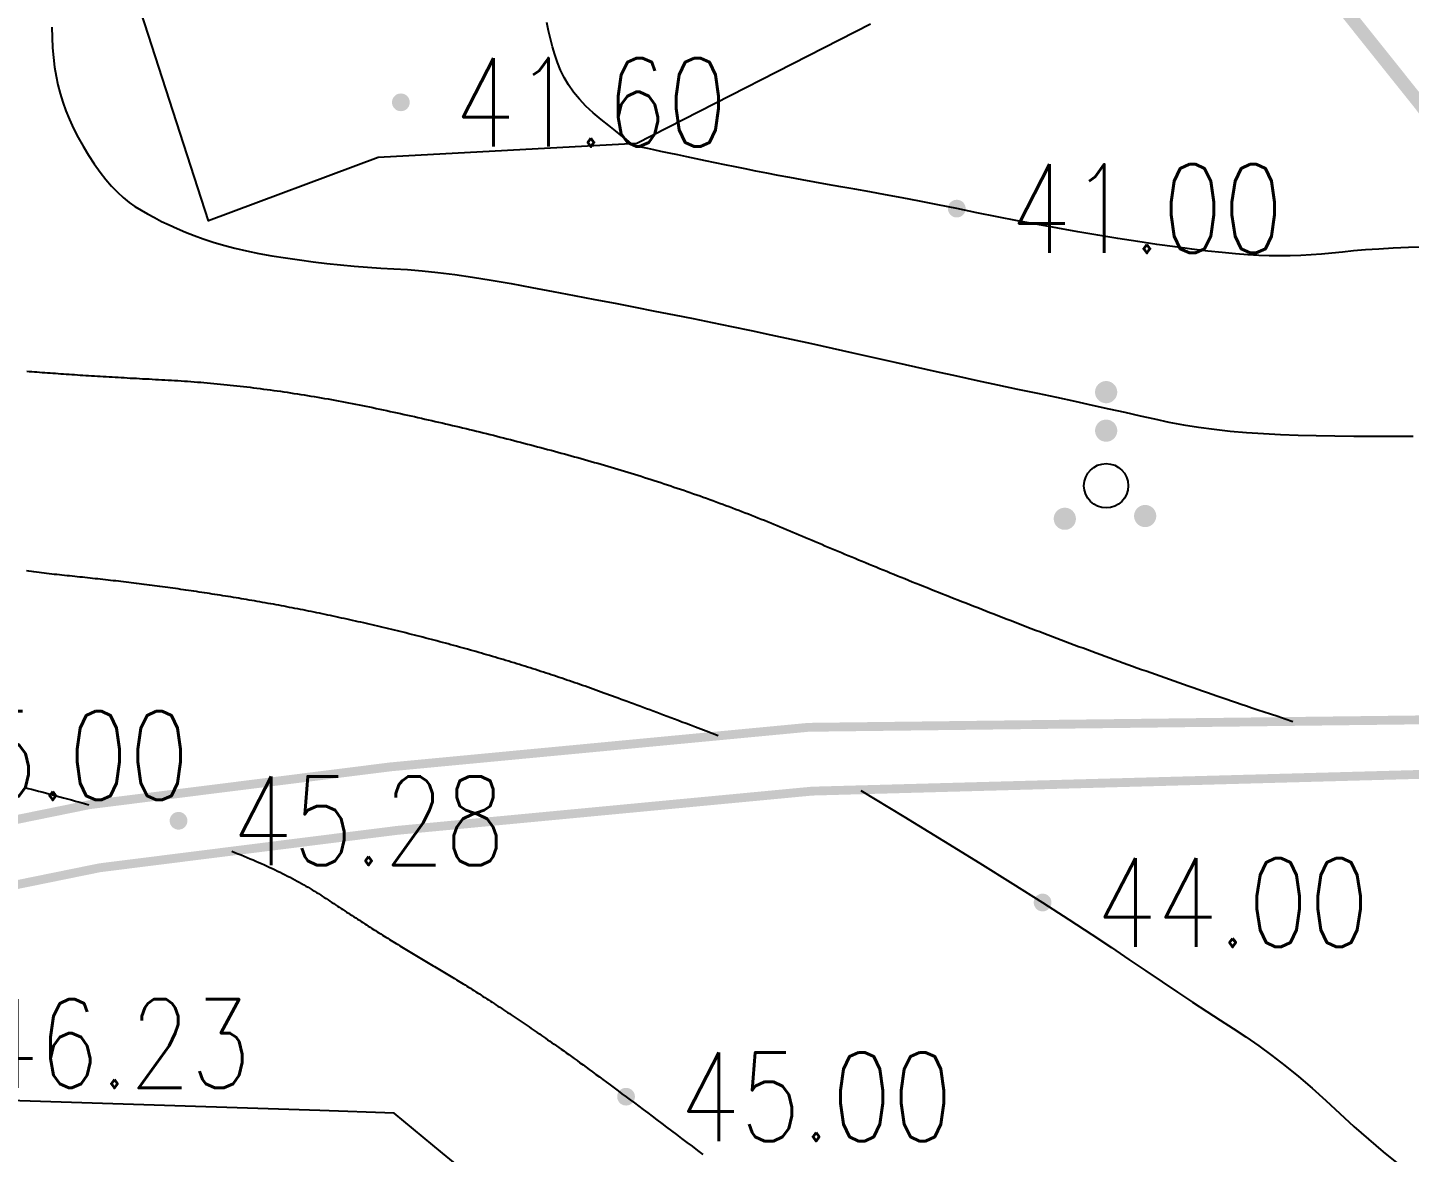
# Model space of a CAD drawing. Extents: x 39624947 to 39626627, y 3418539 to 3418836.
# Drawn here: x 39625580.69 to 39625611.85, y 3418723.91 to 3418749.28 of the extents above; entities that cross this region are included whole.
import ezdxf
from ezdxf.enums import TextEntityAlignment as Align

# ---------------------------------------------------------------- set-up
doc = ezdxf.new("R2010")
doc.units = 0
doc.linetypes.add('X3', pattern=[5, 4, -1])
doc.layers.get('0').update_dxf_attribs({"linetype": 'CONTINUOUS'})
for name, color, linetype in [('DLSS', 4, 'CONTINUOUS'), ('GCD', 7, 'CONTINUOUS'), ('PUB_WALL', 9, 'CONTINUOUS')]:
    doc.layers.add(name, color=color, linetype=linetype)
doc.styles.add('HZ', font='rs.shx', dxfattribs={"width": 0.8, "bigfont": 'hztxt.shx'})

# ---------------------------------------------------------------- blocks, each defined once
blk = doc.blocks.new('GC160')
at = {"const_width": 0.25}
for points in [[(1.584, 3.353, 1), (1.834, 3.353, 1)], [(1.584, 2.484, 1), (1.834, 2.484, 1)], [(0.652, 0.496, 1), (0.902, 0.496, 1)], [(2.464, 0.558, 1), (2.714, 0.558, 1)]]:
    blk.add_lwpolyline(points, format="xyb", close=True, dxfattribs=at)
blk.add_circle((1.709, 1.242), 0.5)
blk = doc.blocks.new('GC200')
at = {"linetype": 'Continuous', "const_width": 0.2, "flags": 128}
blk.add_lwpolyline([(-0.1, 0, 1), (0.1, 0, 1)], format="xyb", close=True, dxfattribs=at)
blk = doc.blocks.new('111133333777777')
at = {"layer": 'GCD', "linetype": 'Continuous'}
blk.add_lwpolyline([(39623353.772, 3418717.391), (39623334.155, 3418717.254), (39623331.952, 3418716.497), (39623331.608, 3418715.259), (39623332.102, 3418714.634), (39623336.307, 3418714.413), (39623354.364, 3418714.413), (39623365.131, 3418714.433), (39623366.639, 3418714.533), (39623367.09, 3418715.499), (39623366.349, 3418716.111), (39623365.253, 3418717.013), (39623363.577, 3418717.077)], close=True, dxfattribs=at)
at = {"layer": 'PUB_WALL', "color": 252, "ltscale": 0.01}
for points, elevation in [([(39623357.536, 3418741.52), (39623357.541, 3418741.282), (39623357.553, 3418741.053), (39623357.573, 3418740.831), (39623357.599, 3418740.618), (39623357.633, 3418740.412), (39623357.674, 3418740.214), (39623357.723, 3418740.02), (39623357.783, 3418739.824), (39623357.854, 3418739.628), (39623357.935, 3418739.43), (39623358.027, 3418739.231), (39623358.129, 3418739.03), (39623358.242, 3418738.829), (39623358.366, 3418738.626), (39623358.494, 3418738.431), (39623358.624, 3418738.249), (39623358.754, 3418738.083), (39623358.884, 3418737.931), (39623359.015, 3418737.794), (39623359.147, 3418737.672), (39623359.279, 3418737.564), (39623359.411, 3418737.471), (39623359.548, 3418737.386), (39623359.694, 3418737.302), (39623359.848, 3418737.219), (39623360.01, 3418737.136), (39623360.181, 3418737.055), (39623360.361, 3418736.974), (39623360.548, 3418736.894), (39623360.745, 3418736.816), (39623360.952, 3418736.739), (39623361.174, 3418736.666), (39623361.41, 3418736.597), (39623361.661, 3418736.532), (39623361.926, 3418736.471), (39623362.205, 3418736.414), (39623362.498, 3418736.36), (39623362.806, 3418736.31), (39623363.12, 3418736.265), (39623363.431, 3418736.223), (39623363.74, 3418736.186), (39623364.047, 3418736.154), (39623364.351, 3418736.125), (39623364.653, 3418736.101), (39623364.953, 3418736.081), (39623365.25, 3418736.066), (39623365.558, 3418736.048), (39623365.889, 3418736.02), (39623366.244, 3418735.982), (39623366.621, 3418735.934), (39623367.022, 3418735.877), (39623367.446, 3418735.81), (39623367.893, 3418735.733), (39623368.364, 3418735.646), (39623368.843, 3418735.555), (39623369.314, 3418735.464), (39623369.779, 3418735.375), (39623370.237, 3418735.286), (39623370.688, 3418735.199), (39623371.132, 3418735.112), (39623371.569, 3418735.026), (39623371.999, 3418734.941), (39623372.428, 3418734.855), (39623372.864, 3418734.766), (39623373.305, 3418734.674), (39623373.752, 3418734.579), (39623374.206, 3418734.481), (39623374.665, 3418734.381), (39623375.13, 3418734.277), (39623375.601, 3418734.17), (39623376.073, 3418734.062), (39623376.544, 3418733.956), (39623377.012, 3418733.852), (39623377.477, 3418733.749), (39623377.94, 3418733.647), (39623378.401, 3418733.547), (39623378.86, 3418733.449), (39623379.316, 3418733.352), (39623379.762, 3418733.257), (39623380.191, 3418733.166), (39623380.603, 3418733.077), (39623380.997, 3418732.991), (39623381.375, 3418732.908), (39623381.735, 3418732.828), (39623382.078, 3418732.751), (39623382.404, 3418732.677), (39623382.726, 3418732.608), (39623383.057, 3418732.546), (39623383.398, 3418732.491), (39623383.749, 3418732.444), (39623384.109, 3418732.404), (39623384.478, 3418732.371), (39623384.857, 3418732.346), (39623385.246, 3418732.328), (39623385.644, 3418732.315), (39623386.051, 3418732.304), (39623386.468, 3418732.296), (39623386.895, 3418732.291), (39623387.331, 3418732.288), (39623387.777, 3418732.287), (39623388.232, 3418732.289)], 42), ([(39623388.5, 3418736.556), (39623388.128, 3418736.544), (39623387.781, 3418736.529), (39623387.458, 3418736.511), (39623387.161, 3418736.49), (39623386.888, 3418736.467), (39623386.641, 3418736.44), (39623386.405, 3418736.415), (39623386.17, 3418736.394), (39623385.934, 3418736.378), (39623385.699, 3418736.367), (39623385.463, 3418736.36), (39623385.228, 3418736.358), (39623384.992, 3418736.361), (39623384.756, 3418736.368), (39623384.507, 3418736.381), (39623384.232, 3418736.402), (39623383.93, 3418736.43), (39623383.602, 3418736.465), (39623383.247, 3418736.508), (39623382.866, 3418736.559), (39623382.458, 3418736.616), (39623382.024, 3418736.682), (39623381.576, 3418736.752), (39623381.126, 3418736.826), (39623380.675, 3418736.902), (39623380.222, 3418736.982), (39623379.768, 3418737.065), (39623379.312, 3418737.151), (39623378.854, 3418737.239), (39623378.395, 3418737.331), (39623377.944, 3418737.423), (39623377.513, 3418737.508), (39623377.101, 3418737.589), (39623376.709, 3418737.665), (39623376.336, 3418737.736), (39623375.982, 3418737.801), (39623375.647, 3418737.862), (39623375.332, 3418737.917), (39623375.031, 3418737.969), (39623374.739, 3418738.021), (39623374.456, 3418738.072), (39623374.181, 3418738.123), (39623373.916, 3418738.173), (39623373.66, 3418738.222), (39623373.412, 3418738.271), (39623373.174, 3418738.318), (39623372.943, 3418738.366), (39623372.716, 3418738.412), (39623372.494, 3418738.458), (39623372.277, 3418738.503), (39623372.064, 3418738.547), (39623371.856, 3418738.591), (39623371.653, 3418738.634), (39623371.455, 3418738.676), (39623371.271, 3418738.715), (39623371.112, 3418738.749), (39623370.977, 3418738.777), (39623370.867, 3418738.801), (39623370.781, 3418738.819), (39623370.72, 3418738.832), (39623370.683, 3418738.84), (39623370.671, 3418738.842), (39623370.671, 3418738.842), (39623370.671, 3418738.842), (39623370.671, 3418738.842), (39623370.671, 3418738.842), (39623370.671, 3418738.842), (39623370.671, 3418738.842), (39623370.671, 3418738.842), (39623370.671, 3418738.842), (39623370.671, 3418738.842), (39623370.671, 3418738.842), (39623370.671, 3418738.842), (39623370.671, 3418738.842), (39623370.671, 3418738.842), (39623370.671, 3418738.842), (39623370.671, 3418738.842), (39623370.671, 3418738.842), (39623370.671, 3418738.842), (39623370.671, 3418738.842), (39623370.671, 3418738.842), (39623370.671, 3418738.842), (39623370.671, 3418738.842), (39623370.671, 3418738.842), (39623370.671, 3418738.842), (39623370.671, 3418738.842), (39623370.671, 3418738.842), (39623370.671, 3418738.842), (39623370.671, 3418738.842), (39623370.671, 3418738.842), (39623370.671, 3418738.842), (39623370.671, 3418738.842), (39623370.671, 3418738.842), (39623370.671, 3418738.842), (39623370.671, 3418738.842), (39623370.671, 3418738.842), (39623370.671, 3418738.842), (39623370.671, 3418738.842), (39623370.671, 3418738.842), (39623370.671, 3418738.842), (39623370.671, 3418738.842), (39623370.671, 3418738.842), (39623370.671, 3418738.842), (39623370.671, 3418738.842), (39623370.671, 3418738.842), (39623370.671, 3418738.842), (39623370.671, 3418738.842), (39623370.671, 3418738.842), (39623370.671, 3418738.842), (39623370.671, 3418738.842), (39623370.659, 3418738.852), (39623370.624, 3418738.88), (39623370.566, 3418738.926), (39623370.484, 3418738.991), (39623370.378, 3418739.074), (39623370.25, 3418739.176), (39623370.097, 3418739.296), (39623369.922, 3418739.435), (39623369.743, 3418739.585), (39623369.579, 3418739.738), (39623369.432, 3418739.894), (39623369.301, 3418740.053), (39623369.186, 3418740.216), (39623369.087, 3418740.381), (39623369.004, 3418740.55), (39623368.937, 3418740.722), (39623368.881, 3418740.897), (39623368.829, 3418741.074), (39623368.781, 3418741.254), (39623368.738, 3418741.436), (39623368.699, 3418741.621)], 41), ([(39623356.971, 3418733.755), (39623357.028, 3418733.75), (39623357.085, 3418733.746), (39623357.143, 3418733.741), (39623357.201, 3418733.737), (39623357.259, 3418733.733), (39623357.318, 3418733.728), (39623357.377, 3418733.724), (39623357.436, 3418733.719), (39623357.496, 3418733.715), (39623357.556, 3418733.711), (39623357.616, 3418733.707), (39623357.677, 3418733.702), (39623357.738, 3418733.698), (39623357.799, 3418733.694), (39623357.861, 3418733.69), (39623357.923, 3418733.685), (39623357.985, 3418733.681), (39623358.048, 3418733.677), (39623358.111, 3418733.673), (39623358.174, 3418733.669), (39623358.238, 3418733.665), (39623358.302, 3418733.66), (39623358.366, 3418733.656), (39623358.431, 3418733.652), (39623358.496, 3418733.648), (39623358.562, 3418733.644), (39623358.628, 3418733.64), (39623358.694, 3418733.636), (39623358.76, 3418733.632), (39623358.827, 3418733.628), (39623358.894, 3418733.624), (39623358.962, 3418733.621), (39623359.03, 3418733.617), (39623359.098, 3418733.613), (39623359.166, 3418733.609), (39623359.235, 3418733.605), (39623359.304, 3418733.601), (39623359.374, 3418733.598), (39623359.444, 3418733.594), (39623359.514, 3418733.59), (39623359.584, 3418733.586), (39623359.655, 3418733.583), (39623359.727, 3418733.579), (39623359.798, 3418733.575), (39623359.87, 3418733.571), (39623359.942, 3418733.567), (39623360.014, 3418733.563), (39623360.086, 3418733.559), (39623360.159, 3418733.555), (39623360.232, 3418733.551), (39623360.305, 3418733.546), (39623360.378, 3418733.542), (39623360.451, 3418733.537), (39623360.525, 3418733.532), (39623360.598, 3418733.527), (39623360.672, 3418733.522), (39623360.745, 3418733.516), (39623360.819, 3418733.51), (39623360.893, 3418733.504), (39623360.967, 3418733.498), (39623361.041, 3418733.492), (39623361.115, 3418733.485), (39623361.189, 3418733.479), (39623361.263, 3418733.472), (39623361.338, 3418733.464), (39623361.412, 3418733.457), (39623361.486, 3418733.449), (39623361.561, 3418733.442), (39623361.636, 3418733.434), (39623361.711, 3418733.425), (39623361.785, 3418733.417), (39623361.86, 3418733.408), (39623361.935, 3418733.4), (39623362.011, 3418733.391), (39623362.086, 3418733.381), (39623362.161, 3418733.372), (39623362.237, 3418733.362), (39623362.312, 3418733.353), (39623362.388, 3418733.343), (39623362.463, 3418733.332), (39623362.539, 3418733.322), (39623362.615, 3418733.311), (39623362.691, 3418733.301), (39623362.767, 3418733.29), (39623362.843, 3418733.278), (39623362.919, 3418733.267), (39623362.996, 3418733.255), (39623363.072, 3418733.243), (39623363.149, 3418733.231), (39623363.225, 3418733.219), (39623363.302, 3418733.207), (39623363.379, 3418733.194), (39623363.455, 3418733.181), (39623363.532, 3418733.168), (39623363.609, 3418733.155), (39623363.686, 3418733.141), (39623363.764, 3418733.128), (39623363.841, 3418733.114), (39623363.918, 3418733.1), (39623363.996, 3418733.085), (39623364.073, 3418733.071), (39623364.151, 3418733.056), (39623364.229, 3418733.041), (39623364.307, 3418733.026), (39623364.385, 3418733.011), (39623364.463, 3418732.996), (39623364.541, 3418732.98), (39623364.619, 3418732.964), (39623364.697, 3418732.948), (39623364.775, 3418732.932), (39623364.853, 3418732.916), (39623364.932, 3418732.899), (39623365.01, 3418732.883), (39623365.088, 3418732.866), (39623365.166, 3418732.849), (39623365.245, 3418732.832), (39623365.323, 3418732.815), (39623365.401, 3418732.798), (39623365.479, 3418732.781), (39623365.557, 3418732.764), (39623365.635, 3418732.746), (39623365.713, 3418732.729), (39623365.791, 3418732.711), (39623365.869, 3418732.694), (39623365.947, 3418732.676), (39623366.025, 3418732.658), (39623366.103, 3418732.641), (39623366.18, 3418732.623), (39623366.258, 3418732.605), (39623366.335, 3418732.587), (39623366.413, 3418732.569), (39623366.491, 3418732.551), (39623366.568, 3418732.532), (39623366.645, 3418732.514), (39623366.723, 3418732.496), (39623366.8, 3418732.477), (39623366.877, 3418732.459), (39623366.954, 3418732.44), (39623367.032, 3418732.421), (39623367.109, 3418732.403), (39623367.186, 3418732.384), (39623367.263, 3418732.365), (39623367.34, 3418732.346), (39623367.417, 3418732.327), (39623367.493, 3418732.308), (39623367.57, 3418732.289), (39623367.647, 3418732.269), (39623367.724, 3418732.25), (39623367.8, 3418732.23), (39623367.877, 3418732.211), (39623367.954, 3418732.191), (39623368.03, 3418732.172), (39623368.107, 3418732.152), (39623368.183, 3418732.132), (39623368.259, 3418732.112), (39623368.336, 3418732.092), (39623368.412, 3418732.072), (39623368.488, 3418732.052), (39623368.564, 3418732.032), (39623368.64, 3418732.012), (39623368.717, 3418731.991), (39623368.793, 3418731.971), (39623368.869, 3418731.95), (39623368.944, 3418731.93), (39623369.02, 3418731.909), (39623369.096, 3418731.888), (39623369.172, 3418731.868), (39623369.248, 3418731.847), (39623369.323, 3418731.826), (39623369.399, 3418731.805), (39623369.475, 3418731.784), (39623369.55, 3418731.762), (39623369.626, 3418731.741), (39623369.701, 3418731.72), (39623369.776, 3418731.698), (39623369.852, 3418731.677), (39623369.927, 3418731.655), (39623370.002, 3418731.633), (39623370.077, 3418731.611), (39623370.152, 3418731.589), (39623370.227, 3418731.567), (39623370.302, 3418731.544), (39623370.377, 3418731.522), (39623370.452, 3418731.499), (39623370.527, 3418731.476), (39623370.601, 3418731.454), (39623370.676, 3418731.43), (39623370.75, 3418731.407), (39623370.825, 3418731.384), (39623370.899, 3418731.36), (39623370.973, 3418731.337), (39623371.048, 3418731.313), (39623371.122, 3418731.289), (39623371.196, 3418731.265), (39623371.27, 3418731.241), (39623371.344, 3418731.216), (39623371.418, 3418731.192), (39623371.492, 3418731.167), (39623371.565, 3418731.142), (39623371.639, 3418731.117), (39623371.713, 3418731.092), (39623371.786, 3418731.067), (39623371.86, 3418731.042), (39623371.933, 3418731.016), (39623372.007, 3418730.991), (39623372.08, 3418730.965), (39623372.153, 3418730.939), (39623372.226, 3418730.913), (39623372.299, 3418730.887), (39623372.372, 3418730.86), (39623372.445, 3418730.834), (39623372.518, 3418730.807), (39623372.591, 3418730.78), (39623372.664, 3418730.754), (39623372.737, 3418730.726), (39623372.809, 3418730.699), (39623372.882, 3418730.672), (39623372.954, 3418730.644), (39623373.027, 3418730.617), (39623373.099, 3418730.589), (39623373.171, 3418730.561), (39623373.244, 3418730.533), (39623373.316, 3418730.505), (39623373.388, 3418730.476), (39623373.46, 3418730.448), (39623373.532, 3418730.419), (39623373.604, 3418730.391), (39623373.675, 3418730.362), (39623373.747, 3418730.333), (39623373.819, 3418730.303), (39623373.89, 3418730.274), (39623373.962, 3418730.244), (39623374.033, 3418730.215), (39623374.105, 3418730.185), (39623374.176, 3418730.155), (39623374.248, 3418730.125), (39623374.319, 3418730.095), (39623374.391, 3418730.065), (39623374.463, 3418730.034), (39623374.535, 3418730.004), (39623374.607, 3418729.973), (39623374.679, 3418729.942), (39623374.752, 3418729.911), (39623374.825, 3418729.88), (39623374.898, 3418729.849), (39623374.971, 3418729.818), (39623375.045, 3418729.787), (39623375.12, 3418729.755), (39623375.194, 3418729.724), (39623375.27, 3418729.692), (39623375.345, 3418729.661), (39623375.421, 3418729.629), (39623375.497, 3418729.597), (39623375.574, 3418729.565), (39623375.651, 3418729.533), (39623375.729, 3418729.501), (39623375.807, 3418729.468), (39623375.885, 3418729.436), (39623375.964, 3418729.404), (39623376.043, 3418729.371), (39623376.122, 3418729.338), (39623376.202, 3418729.306), (39623376.282, 3418729.273), (39623376.363, 3418729.24), (39623376.444, 3418729.207), (39623376.525, 3418729.174), (39623376.607, 3418729.14), (39623376.689, 3418729.107), (39623376.772, 3418729.074), (39623376.855, 3418729.04), (39623376.938, 3418729.006), (39623377.022, 3418728.973), (39623377.106, 3418728.939), (39623377.191, 3418728.905), (39623377.276, 3418728.871), (39623377.361, 3418728.837), (39623377.447, 3418728.803), (39623377.533, 3418728.768), (39623377.619, 3418728.734), (39623377.706, 3418728.699), (39623377.794, 3418728.665), (39623377.881, 3418728.63), (39623377.969, 3418728.595), (39623378.058, 3418728.56), (39623378.147, 3418728.525), (39623378.236, 3418728.49), (39623378.326, 3418728.455), (39623378.416, 3418728.42), (39623378.506, 3418728.384), (39623378.597, 3418728.349), (39623378.688, 3418728.313), (39623378.78, 3418728.278), (39623378.872, 3418728.242), (39623378.964, 3418728.206), (39623379.057, 3418728.17), (39623379.15, 3418728.134), (39623379.244, 3418728.098), (39623379.338, 3418728.061), (39623379.432, 3418728.025), (39623379.527, 3418727.988), (39623379.622, 3418727.952), (39623379.717, 3418727.915), (39623379.813, 3418727.879), (39623379.909, 3418727.842), (39623380.006, 3418727.805), (39623380.103, 3418727.769), (39623380.2, 3418727.732), (39623380.298, 3418727.695), (39623380.396, 3418727.658), (39623380.494, 3418727.621), (39623380.592, 3418727.584), (39623380.691, 3418727.547), (39623380.791, 3418727.51), (39623380.89, 3418727.473), (39623380.99, 3418727.436), (39623381.09, 3418727.399), (39623381.191, 3418727.362), (39623381.292, 3418727.325), (39623381.393, 3418727.288), (39623381.494, 3418727.251), (39623381.596, 3418727.214), (39623381.698, 3418727.177), (39623381.801, 3418727.14), (39623381.904, 3418727.102), (39623382.007, 3418727.065), (39623382.111, 3418727.028), (39623382.214, 3418726.991), (39623382.319, 3418726.954), (39623382.423, 3418726.916), (39623382.528, 3418726.879), (39623382.633, 3418726.842), (39623382.738, 3418726.805), (39623382.844, 3418726.767), (39623382.95, 3418726.73), (39623383.057, 3418726.693), (39623383.164, 3418726.655), (39623383.271, 3418726.618), (39623383.378, 3418726.581), (39623383.486, 3418726.543), (39623383.594, 3418726.506), (39623383.702, 3418726.468), (39623383.811, 3418726.431), (39623383.92, 3418726.393), (39623384.03, 3418726.356), (39623384.139, 3418726.318), (39623384.249, 3418726.281), (39623384.36, 3418726.243), (39623384.475, 3418726.204), (39623384.598, 3418726.163), (39623384.731, 3418726.118), (39623384.872, 3418726.071), (39623385.021, 3418726.021), (39623385.18, 3418725.968), (39623385.347, 3418725.912), (39623385.523, 3418725.853)], 43), ([(39623376, 3418741.587), (39623370.731, 3418738.895), (39623364.894, 3418738.578), (39623361.071, 3418737.144), (39623358.673, 3418744.58), (39623356.432, 3418748.613), (39623353.815, 3418748.942), (39623351.358, 3418750.67), (39623342.439, 3418741.296), (39623327.952, 3418730.783), (39623328.738, 3418725.369), (39623330.273, 3418722.417), (39623325.046, 3418718.565)], 51.487)]:
    blk.add_lwpolyline(points, dxfattribs=dict(at, elevation=elevation))
for points in [[(39623372.563, 3418725.527), (39623372.424, 3418725.581), (39623372.292, 3418725.631), (39623372.168, 3418725.679), (39623372.051, 3418725.723), (39623371.941, 3418725.765), (39623371.839, 3418725.804), (39623371.745, 3418725.839), (39623371.658, 3418725.872), (39623371.576, 3418725.904), (39623371.494, 3418725.935), (39623371.413, 3418725.965), (39623371.333, 3418725.995), (39623371.254, 3418726.025), (39623371.176, 3418726.054), (39623371.099, 3418726.083), (39623371.022, 3418726.112), (39623370.947, 3418726.14), (39623370.872, 3418726.168), (39623370.799, 3418726.195), (39623370.726, 3418726.222), (39623370.654, 3418726.249), (39623370.583, 3418726.275), (39623370.513, 3418726.301), (39623370.444, 3418726.326), (39623370.376, 3418726.351), (39623370.309, 3418726.376), (39623370.242, 3418726.4), (39623370.177, 3418726.424), (39623370.112, 3418726.448), (39623370.048, 3418726.471), (39623369.986, 3418726.494), (39623369.924, 3418726.516), (39623369.863, 3418726.538), (39623369.802, 3418726.56), (39623369.741, 3418726.581), (39623369.681, 3418726.603), (39623369.622, 3418726.624), (39623369.562, 3418726.645), (39623369.504, 3418726.665), (39623369.445, 3418726.686), (39623369.387, 3418726.706), (39623369.329, 3418726.726), (39623369.27, 3418726.747), (39623369.212, 3418726.767), (39623369.153, 3418726.787), (39623369.094, 3418726.807), (39623369.035, 3418726.826), (39623368.976, 3418726.846), (39623368.917, 3418726.866), (39623368.858, 3418726.886), (39623368.799, 3418726.905), (39623368.74, 3418726.925), (39623368.68, 3418726.944), (39623368.621, 3418726.964), (39623368.561, 3418726.983), (39623368.501, 3418727.002), (39623368.441, 3418727.022), (39623368.382, 3418727.041), (39623368.322, 3418727.06), (39623368.261, 3418727.079), (39623368.201, 3418727.098), (39623368.141, 3418727.117), (39623368.08, 3418727.135), (39623368.02, 3418727.154), (39623367.959, 3418727.173), (39623367.898, 3418727.191), (39623367.838, 3418727.21), (39623367.777, 3418727.228), (39623367.716, 3418727.247), (39623367.655, 3418727.265), (39623367.593, 3418727.283), (39623367.532, 3418727.302), (39623367.471, 3418727.32), (39623367.409, 3418727.338), (39623367.347, 3418727.356), (39623367.286, 3418727.374), (39623367.224, 3418727.392), (39623367.162, 3418727.409), (39623367.1, 3418727.427), (39623367.038, 3418727.445), (39623366.976, 3418727.462), (39623366.913, 3418727.48), (39623366.851, 3418727.497), (39623366.788, 3418727.515), (39623366.726, 3418727.532), (39623366.663, 3418727.549), (39623366.6, 3418727.566), (39623366.537, 3418727.583), (39623366.474, 3418727.601), (39623366.411, 3418727.618), (39623366.348, 3418727.634), (39623366.285, 3418727.651), (39623366.221, 3418727.668), (39623366.158, 3418727.685), (39623366.094, 3418727.701), (39623366.03, 3418727.718), (39623365.967, 3418727.734), (39623365.903, 3418727.751), (39623365.839, 3418727.767), (39623365.775, 3418727.783), (39623365.712, 3418727.8), (39623365.648, 3418727.816), (39623365.584, 3418727.832), (39623365.52, 3418727.848), (39623365.456, 3418727.863), (39623365.392, 3418727.879), (39623365.329, 3418727.895), (39623365.265, 3418727.91), (39623365.201, 3418727.926), (39623365.138, 3418727.941), (39623365.074, 3418727.956), (39623365.011, 3418727.971), (39623364.948, 3418727.986), (39623364.885, 3418728.001), (39623364.821, 3418728.016), (39623364.758, 3418728.031), (39623364.695, 3418728.045), (39623364.632, 3418728.06), (39623364.569, 3418728.074), (39623364.507, 3418728.089), (39623364.444, 3418728.103), (39623364.381, 3418728.117), (39623364.319, 3418728.131), (39623364.256, 3418728.145), (39623364.194, 3418728.159), (39623364.131, 3418728.173), (39623364.069, 3418728.186), (39623364.006, 3418728.2), (39623363.944, 3418728.213), (39623363.882, 3418728.227), (39623363.82, 3418728.24), (39623363.758, 3418728.253), (39623363.696, 3418728.266), (39623363.634, 3418728.279), (39623363.572, 3418728.292), (39623363.511, 3418728.304), (39623363.449, 3418728.317), (39623363.387, 3418728.33), (39623363.326, 3418728.342), (39623363.264, 3418728.354), (39623363.203, 3418728.367), (39623363.142, 3418728.379), (39623363.08, 3418728.391), (39623363.019, 3418728.403), (39623362.958, 3418728.415), (39623362.897, 3418728.426), (39623362.836, 3418728.438), (39623362.775, 3418728.45), (39623362.714, 3418728.461), (39623362.653, 3418728.473), (39623362.593, 3418728.484), (39623362.532, 3418728.495), (39623362.471, 3418728.506), (39623362.411, 3418728.517), (39623362.35, 3418728.528), (39623362.29, 3418728.539), (39623362.23, 3418728.549), (39623362.169, 3418728.56), (39623362.109, 3418728.57), (39623362.049, 3418728.581), (39623361.989, 3418728.591), (39623361.929, 3418728.601), (39623361.869, 3418728.611), (39623361.809, 3418728.621), (39623361.749, 3418728.631), (39623361.69, 3418728.641), (39623361.63, 3418728.651), (39623361.57, 3418728.661), (39623361.511, 3418728.67), (39623361.451, 3418728.68), (39623361.391, 3418728.689), (39623361.332, 3418728.699), (39623361.272, 3418728.708), (39623361.213, 3418728.717), (39623361.153, 3418728.727), (39623361.094, 3418728.736), (39623361.035, 3418728.745), (39623360.975, 3418728.754), (39623360.916, 3418728.763), (39623360.857, 3418728.772), (39623360.797, 3418728.781), (39623360.738, 3418728.789), (39623360.679, 3418728.798), (39623360.62, 3418728.807), (39623360.561, 3418728.815), (39623360.502, 3418728.824), (39623360.443, 3418728.832), (39623360.384, 3418728.841), (39623360.325, 3418728.849), (39623360.266, 3418728.857), (39623360.207, 3418728.865), (39623360.148, 3418728.873), (39623360.089, 3418728.881), (39623360.03, 3418728.889), (39623359.971, 3418728.897), (39623359.913, 3418728.905), (39623359.854, 3418728.913), (39623359.795, 3418728.921), (39623359.737, 3418728.928), (39623359.678, 3418728.936), (39623359.62, 3418728.943), (39623359.561, 3418728.951), (39623359.503, 3418728.958), (39623359.444, 3418728.965), (39623359.386, 3418728.973), (39623359.327, 3418728.98), (39623359.269, 3418728.987), (39623359.211, 3418728.994), (39623359.152, 3418729.001), (39623359.094, 3418729.008), (39623359.036, 3418729.015), (39623358.978, 3418729.022), (39623358.919, 3418729.028), (39623358.861, 3418729.035), (39623358.803, 3418729.041), (39623358.745, 3418729.048), (39623358.687, 3418729.054), (39623358.629, 3418729.061), (39623358.571, 3418729.067), (39623358.513, 3418729.073), (39623358.455, 3418729.08), (39623358.398, 3418729.086), (39623358.34, 3418729.092), (39623358.282, 3418729.098), (39623358.224, 3418729.104), (39623358.167, 3418729.11), (39623358.109, 3418729.116), (39623358.051, 3418729.122), (39623357.994, 3418729.128), (39623357.936, 3418729.134), (39623357.879, 3418729.14), (39623357.821, 3418729.146), (39623357.764, 3418729.152), (39623357.706, 3418729.158), (39623357.649, 3418729.165), (39623357.591, 3418729.171), (39623357.534, 3418729.178), (39623357.477, 3418729.184), (39623357.419, 3418729.191), (39623357.362, 3418729.198), (39623357.305, 3418729.205), (39623357.248, 3418729.212), (39623357.19, 3418729.219), (39623357.133, 3418729.226), (39623357.076, 3418729.234), (39623357.019, 3418729.241), (39623356.962, 3418729.249)], [(39623356.927, 3418724.36), (39623357.003, 3418724.34), (39623357.08, 3418724.321), (39623357.157, 3418724.301), (39623357.234, 3418724.281), (39623357.313, 3418724.261), (39623357.391, 3418724.24), (39623357.47, 3418724.219), (39623357.55, 3418724.198), (39623357.63, 3418724.177), (39623357.713, 3418724.155), (39623357.798, 3418724.131), (39623357.886, 3418724.107), (39623357.977, 3418724.082), (39623358.072, 3418724.056), (39623358.169, 3418724.029), (39623358.269, 3418724.001), (39623358.373, 3418723.972)], [(39623375.78, 3418724.294), (39623376.751, 3418723.705), (39623377.646, 3418723.158), (39623378.466, 3418722.653), (39623379.21, 3418722.189), (39623379.879, 3418721.767), (39623380.472, 3418721.386), (39623380.989, 3418721.048), (39623381.43, 3418720.751), (39623381.826, 3418720.481), (39623382.207, 3418720.223), (39623382.573, 3418719.976), (39623382.924, 3418719.742), (39623383.26, 3418719.52), (39623383.581, 3418719.31), (39623383.887, 3418719.112), (39623384.178, 3418718.925), (39623384.463, 3418718.738), (39623384.753, 3418718.535), (39623385.047, 3418718.318), (39623385.345, 3418718.086), (39623385.648, 3418717.839), (39623385.955, 3418717.577), (39623386.266, 3418717.301), (39623386.581, 3418717.009), (39623386.901, 3418716.714), (39623387.228, 3418716.424), (39623387.562, 3418716.141), (39623387.902, 3418715.864)], [(39623361.595, 3418722.926), (39623361.666, 3418722.897), (39623361.737, 3418722.869), (39623361.807, 3418722.84), (39623361.875, 3418722.812), (39623361.943, 3418722.784), (39623362.009, 3418722.756), (39623362.075, 3418722.728), (39623362.139, 3418722.7), (39623362.203, 3418722.672), (39623362.266, 3418722.644), (39623362.328, 3418722.616), (39623362.389, 3418722.588), (39623362.45, 3418722.56), (39623362.509, 3418722.532), (39623362.569, 3418722.504), (39623362.627, 3418722.476), (39623362.684, 3418722.448), (39623362.741, 3418722.42), (39623362.797, 3418722.392), (39623362.852, 3418722.364), (39623362.907, 3418722.336), (39623362.96, 3418722.307), (39623363.013, 3418722.279), (39623363.066, 3418722.251), (39623363.117, 3418722.223), (39623363.168, 3418722.194), (39623363.218, 3418722.166), (39623363.267, 3418722.138), (39623363.315, 3418722.11), (39623363.363, 3418722.081), (39623363.409, 3418722.053), (39623363.456, 3418722.025), (39623363.501, 3418721.996), (39623363.546, 3418721.968), (39623363.591, 3418721.94), (39623363.635, 3418721.911), (39623363.679, 3418721.883), (39623363.722, 3418721.855), (39623363.765, 3418721.827), (39623363.807, 3418721.799), (39623363.85, 3418721.771), (39623363.892, 3418721.743), (39623363.934, 3418721.715), (39623363.976, 3418721.688), (39623364.017, 3418721.66), (39623364.059, 3418721.633), (39623364.101, 3418721.606), (39623364.142, 3418721.578), (39623364.184, 3418721.551), (39623364.225, 3418721.524), (39623364.266, 3418721.498), (39623364.307, 3418721.471), (39623364.348, 3418721.444), (39623364.389, 3418721.418), (39623364.43, 3418721.391), (39623364.471, 3418721.365), (39623364.512, 3418721.339), (39623364.552, 3418721.313), (39623364.593, 3418721.287), (39623364.633, 3418721.261), (39623364.673, 3418721.236), (39623364.713, 3418721.21), (39623364.754, 3418721.184), (39623364.793, 3418721.159), (39623364.833, 3418721.134), (39623364.873, 3418721.109), (39623364.913, 3418721.084), (39623364.952, 3418721.059), (39623364.992, 3418721.034), (39623365.031, 3418721.009), (39623365.071, 3418720.985), (39623365.11, 3418720.96), (39623365.149, 3418720.936), (39623365.188, 3418720.912), (39623365.227, 3418720.887), (39623365.266, 3418720.863), (39623365.304, 3418720.84), (39623365.343, 3418720.816), (39623365.382, 3418720.792), (39623365.42, 3418720.769), (39623365.458, 3418720.745), (39623365.497, 3418720.722), (39623365.535, 3418720.699), (39623365.573, 3418720.675), (39623365.611, 3418720.652), (39623365.648, 3418720.63), (39623365.686, 3418720.607), (39623365.724, 3418720.584), (39623365.761, 3418720.562), (39623365.799, 3418720.539), (39623365.836, 3418720.517), (39623365.874, 3418720.495), (39623365.911, 3418720.473), (39623365.948, 3418720.451), (39623365.985, 3418720.429), (39623366.022, 3418720.407), (39623366.058, 3418720.385), (39623366.095, 3418720.363), (39623366.132, 3418720.342), (39623366.169, 3418720.32), (39623366.206, 3418720.298), (39623366.243, 3418720.276), (39623366.28, 3418720.254), (39623366.318, 3418720.232), (39623366.355, 3418720.21), (39623366.392, 3418720.188), (39623366.43, 3418720.165), (39623366.467, 3418720.143), (39623366.505, 3418720.12), (39623366.543, 3418720.097), (39623366.582, 3418720.073), (39623366.62, 3418720.05), (39623366.659, 3418720.026), (39623366.698, 3418720.003), (39623366.737, 3418719.979), (39623366.776, 3418719.954), (39623366.815, 3418719.93), (39623366.854, 3418719.906), (39623366.894, 3418719.881), (39623366.934, 3418719.856), (39623366.974, 3418719.831), (39623367.014, 3418719.806), (39623367.055, 3418719.78), (39623367.095, 3418719.754), (39623367.136, 3418719.729), (39623367.177, 3418719.703), (39623367.218, 3418719.676), (39623367.259, 3418719.65), (39623367.3, 3418719.623), (39623367.342, 3418719.596), (39623367.384, 3418719.569), (39623367.426, 3418719.542), (39623367.468, 3418719.515), (39623367.51, 3418719.487), (39623367.552, 3418719.46), (39623367.595, 3418719.432), (39623367.638, 3418719.404), (39623367.681, 3418719.375), (39623367.724, 3418719.347), (39623367.767, 3418719.318), (39623367.811, 3418719.289), (39623367.854, 3418719.26), (39623367.898, 3418719.231), (39623367.942, 3418719.202), (39623367.986, 3418719.172), (39623368.031, 3418719.142), (39623368.075, 3418719.112), (39623368.12, 3418719.082), (39623368.165, 3418719.052), (39623368.21, 3418719.021), (39623368.255, 3418718.99), (39623368.3, 3418718.959), (39623368.346, 3418718.928), (39623368.392, 3418718.897), (39623368.438, 3418718.866), (39623368.484, 3418718.834), (39623368.53, 3418718.802), (39623368.576, 3418718.77), (39623368.623, 3418718.738), (39623368.67, 3418718.705), (39623368.717, 3418718.672), (39623368.766, 3418718.638), (39623368.815, 3418718.604), (39623368.866, 3418718.568), (39623368.917, 3418718.532), (39623368.97, 3418718.494), (39623369.024, 3418718.456), (39623369.079, 3418718.417), (39623369.135, 3418718.377), (39623369.194, 3418718.335), (39623369.254, 3418718.292), (39623369.316, 3418718.247), (39623369.38, 3418718.2), (39623369.446, 3418718.152), (39623369.515, 3418718.103), (39623369.585, 3418718.051), (39623369.657, 3418717.999), (39623369.731, 3418717.944), (39623369.807, 3418717.888), (39623369.885, 3418717.831), (39623369.965, 3418717.772), (39623370.046, 3418717.712), (39623370.13, 3418717.65), (39623370.216, 3418717.586), (39623370.304, 3418717.521), (39623370.393, 3418717.454), (39623370.485, 3418717.386), (39623370.579, 3418717.316), (39623370.674, 3418717.244), (39623370.772, 3418717.171), (39623370.871, 3418717.097), (39623370.973, 3418717.021), (39623371.076, 3418716.943), (39623371.182, 3418716.864), (39623371.289, 3418716.783), (39623371.398, 3418716.701), (39623371.509, 3418716.617), (39623371.623, 3418716.532), (39623371.738, 3418716.445), (39623371.855, 3418716.356), (39623371.974, 3418716.266), (39623372.095, 3418716.174), (39623372.218, 3418716.081)]]:
    blk.add_lwpolyline(points, dxfattribs=at)
at = {"layer": 'GCD', "linetype": 'Continuous'}
ref = blk.add_blockref('GC200', (39623354.662, 3418718.583, 46.23), dxfattribs=at)
ref.add_attrib('height', '46.23', dxfattribs={"linetype": 'Continuous', "height": 2, "style": 'HZ', "width": 0.8}).set_placement((39623355.862, 3418718.583, 46.23), align=Align.MIDDLE_LEFT)
at = {"layer": 'PUB_WALL', "color": 252, "ltscale": 0.01}
ref = blk.add_blockref('GC200', (39623365.407, 3418739.821, 41.6), dxfattribs=at)
ref.add_attrib('height', '41.60', dxfattribs={"layer": 'GCD', "linetype": 'Continuous', "height": 2, "style": 'HZ', "width": 0.8}).set_placement((39623366.607, 3418739.821, 41.6), align=Align.MIDDLE_LEFT)
ref = blk.add_blockref('GC200', (39623377.944, 3418737.423, 41), dxfattribs=at)
ref.add_attrib('height', '41.00', dxfattribs={"layer": 'GCD', "linetype": 'Continuous', "height": 2, "style": 'HZ', "width": 0.8}).set_placement((39623379.144, 3418737.423, 41), align=Align.MIDDLE_LEFT)
blk.add_blockref('GC160', (39623379.603, 3418729.929, 51.487), dxfattribs=at)
ref = blk.add_blockref('GC200', (39623353.271, 3418725.082, 45), dxfattribs=at)
ref.add_attrib('height', '45.00', dxfattribs={"layer": 'GCD', "linetype": 'Continuous', "height": 2, "style": 'HZ', "width": 0.8}).set_placement((39623354.471, 3418725.082, 45), align=Align.MIDDLE_LEFT)
ref = blk.add_blockref('GC200', (39623360.393, 3418723.611, 45.28), dxfattribs=at)
ref.add_attrib('height', '45.28', dxfattribs={"layer": 'GCD', "linetype": 'Continuous', "height": 2, "style": 'HZ', "width": 0.8}).set_placement((39623361.593, 3418723.611, 45.28), align=Align.MIDDLE_LEFT)
ref = blk.add_blockref('GC200', (39623379.879, 3418721.767, 44), dxfattribs=at)
ref.add_attrib('height', '44.00', dxfattribs={"layer": 'GCD', "linetype": 'Continuous', "height": 2, "style": 'HZ', "width": 0.8}).set_placement((39623381.079, 3418721.767, 44), align=Align.MIDDLE_LEFT)
ref = blk.add_blockref('GC200', (39623370.485, 3418717.386, 45), dxfattribs=at)
ref.add_attrib('height', '45.00', dxfattribs={"layer": 'GCD', "linetype": 'Continuous', "height": 2, "style": 'HZ', "width": 0.8}).set_placement((39623371.685, 3418717.386, 45), align=Align.MIDDLE_LEFT)

msp = doc.modelspace()

# ---------------------------------------------------------------- linework, layer by layer
at = {"layer": 'DLSS', "linetype": 'X3', "const_width": 0.3, "elevation": 53.092, "flags": 128}
msp.add_lwpolyline([(39625570.573, 3418580.132), (39625581.225, 3418582.095), (39625587.478, 3418585.136), (39625593.36, 3418589.902), (39625597.101, 3418594.612), (39625605.507, 3418608.2), (39625609.16, 3418618.92), (39625611.529, 3418626.061), (39625614.636, 3418640.624), (39625615.319, 3418645.811), (39625615.529, 3418649.206), (39625615.903, 3418658.992), (39625616.461, 3418663.606), (39625618.311, 3418678.92), (39625619.737, 3418684.684), (39625621.346, 3418689.215), (39625622.67, 3418696.817), (39625623.333, 3418704.855), (39625623.017, 3418710.462), (39625623.206, 3418718.632), (39625623.028, 3418722.319), (39625621.105, 3418729.485), (39625618.236, 3418732.364), (39625616.787, 3418734.519), (39625615.358, 3418742.266), (39625614.753, 3418743.998), (39625612.096, 3418747.552), (39625602.04, 3418760.138), (39625597.042, 3418768.126), (39625591.327, 3418775.982), (39625584.327, 3418782.361), (39625576.688, 3418790.862), (39625570.917, 3418792.791), (39625565.962, 3418795.079), (39625562.839, 3418796.968), (39625559.849, 3418800.309), (39625551.004, 3418817.744), (39625549.184, 3418818.665), (39625537.926, 3418819.847)], dxfattribs=at)
at = {"layer": 'DLSS', "linetype": 'Continuous', "const_width": 0.2, "elevation": 51.487, "flags": 128}
for points in [[(39625549.223, 3418726.368), (39625553.976, 3418726.528), (39625558.922, 3418727.121), (39625571.224, 3418729.476), (39625576.678, 3418730.649), (39625582.081, 3418731.75), (39625588.867, 3418732.603), (39625598.299, 3418733.496), (39625617.203, 3418733.726), (39625626.282, 3418735.625), (39625649.63, 3418740.113), (39625658.837, 3418742.142), (39625672.76, 3418744.191), (39625683.359, 3418747.636), (39625686.33, 3418749.103)], [(39625547.35, 3418724.987), (39625547.844, 3418724.838), (39625549.262, 3418724.737), (39625554.088, 3418725.09), (39625559.143, 3418725.697), (39625571.511, 3418728.064), (39625576.973, 3418729.239), (39625582.315, 3418730.327), (39625589.025, 3418731.171), (39625598.376, 3418732.056), (39625618.252, 3418732.603)]]:
    msp.add_lwpolyline(points, dxfattribs=at)

# ---------------------------------------------------------------- block references
at = {"linetype": 'Continuous'}
msp.add_blockref('111133333777777', (2223.698, 7.776), dxfattribs=at)

doc.saveas('drawing.dxf')
